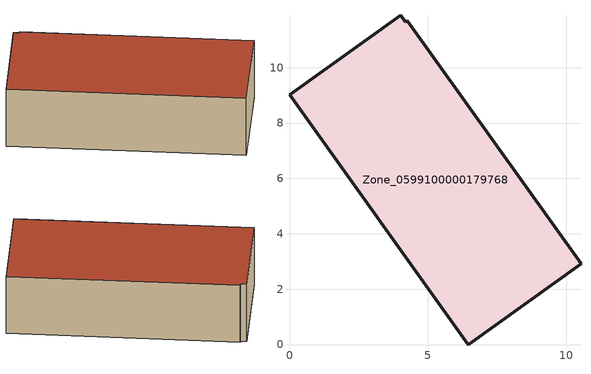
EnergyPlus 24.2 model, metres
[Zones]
Zone_0599100000179768
 floor ground (C_G): 4.25,11.7 10.53,2.91 6.45,0 0,9.02 4.01,11.89 4.18,11.66 z0
 wall outside (C_F): 6.45,0 10.53,2.91 4.25,11.7 4.18,11.66 4.01,11.89 0,9.02 6.45,0 z0:3.09
 roof outside (C_R): 10.53,2.91 4.25,11.7 4.18,11.66 4.01,11.89 0,9.02 6.45,0 z3.09
[BUILDING]
Pand.0599100000179768: North Axis=0; Terrain=City; Loads Convergence Tolerance Value=0.04; Temperature Convergence Tolerance Value=0.4; Solar Distribution=FullExterior; Maximum Number of Warmup Days=25; Minimum Number of Warmup Days=1
[Site:Location]
Rotterdam.The.Hague.AP_ZH_NLD Design_Conditions: Latitude=51.96; Longitude=4.45; Time Zone=1; Elevation=-4.5
[SITE:GROUNDTEMPERATURE:BUILDINGSURFACE]
18, 18, 18, 18, 18, 18, 18, 18, 18, 18, 18, 18
[MATERIAL] Thermal Absorptance=0.9; Solar Absorptance=0.7; Visible Absorptance=0.7
Name | Roughness | Thickness | Conductivity | Density | Specific Heat
G.TC.1975-1991 | MediumSmooth | 0.15 | 0.288461 | 540 | 1210
F.TC.1975-1991 | Rough | 0.3 | 0.230769 | 1920 | 840
R.TC.1975-1991 | MediumRough | 0.2 | 0.153846 | 1500 | 1000
[CONSTRUCTION]
C_G: G.TC.1975-1991
C_F: F.TC.1975-1991
C_R: R.TC.1975-1991
[ZONE]
Zone_0599100000179768: Type=1; Multiplier=1; Ceiling Height=Autocalculate; Volume=Autocalculate; Floor Area=autocalculate; Part of Total Floor Area=Yes
[ZONEINFILTRATION:DESIGNFLOWRATE]
Infil_Zone_0599100000179768: Zone or ZoneList or Space or SpaceList=Zone_0599100000179768; Schedule=AlwaysOn; Design Flow Rate Calculation Method=Flow/Area; Flow Rate per Floor Area=0.003; Constant Term Coefficient=1; Temperature Term Coefficient=0; Velocity Term Coefficient=0; Velocity Squared Term Coefficient=0
[HVACTEMPLATE:ZONE:IDEALLOADSAIRSYSTEM]
Zone_0599100000179768: Maximum Heating Supply Air Temperature=50; Minimum Cooling Supply Air Temperature=13; Maximum Heating Supply Air Humidity Ratio=0.0156; Minimum Cooling Supply Air Humidity Ratio=0.0077; Heating Limit=NoLimit; Cooling Limit=NoLimit; Dehumidification Control Type=ConstantSensibleHeatRatio; Cooling Sensible Heat Ratio=0.7; Dehumidification Setpoint=60; Humidification Control Type=None; Humidification Setpoint=30; Outdoor Air Method=None; Outdoor Air Flow Rate per Person=0.00944; Outdoor Air Flow Rate per Zone Floor Area=0; Outdoor Air Flow Rate per Zone=0; Demand Controlled Ventilation Type=None; Outdoor Air Economizer Type=NoEconomizer; Heat Recovery Type=None; Sensible Heat Recovery Effectiveness=0.7; Latent Heat Recovery Effectiveness=0.65
[ZONECONTROL:THERMOSTAT]
ThermostatControl_Zone_0599100000179768: Zone or ZoneList=Zone_0599100000179768; Control Type Schedule=DualSetpointControlType; Control 1=Thermostat_Zone_0599100000179768; Temperature Difference Between Cutout And Setpoint=0
[THERMOSTATSETPOINT:DUALSETPOINT]
Thermostat_Zone_0599100000179768: Heating Setpoint Temperature Schedule=HeatingSetpoint_Zone_0599100000179768; Cooling Setpoint Temperature Schedule=CoolingSetpoint_Zone_0599100000179768
[SCHEDULE:COMPACT]
HeatingSetpoint_Zone_0599100000179768: Through: 12/31, For: AllDays, Until: 24:00, 21
CoolingSetpoint_Zone_0599100000179768: Through: 12/31, For: AllDays, Until: 24:00, 24
DualSetpointControlType: Through: 12/31, For: AllDays, Until: 24:00, 4
AlwaysOn: Through: 12/31, For: AllDays, Until: 24:00, 1
